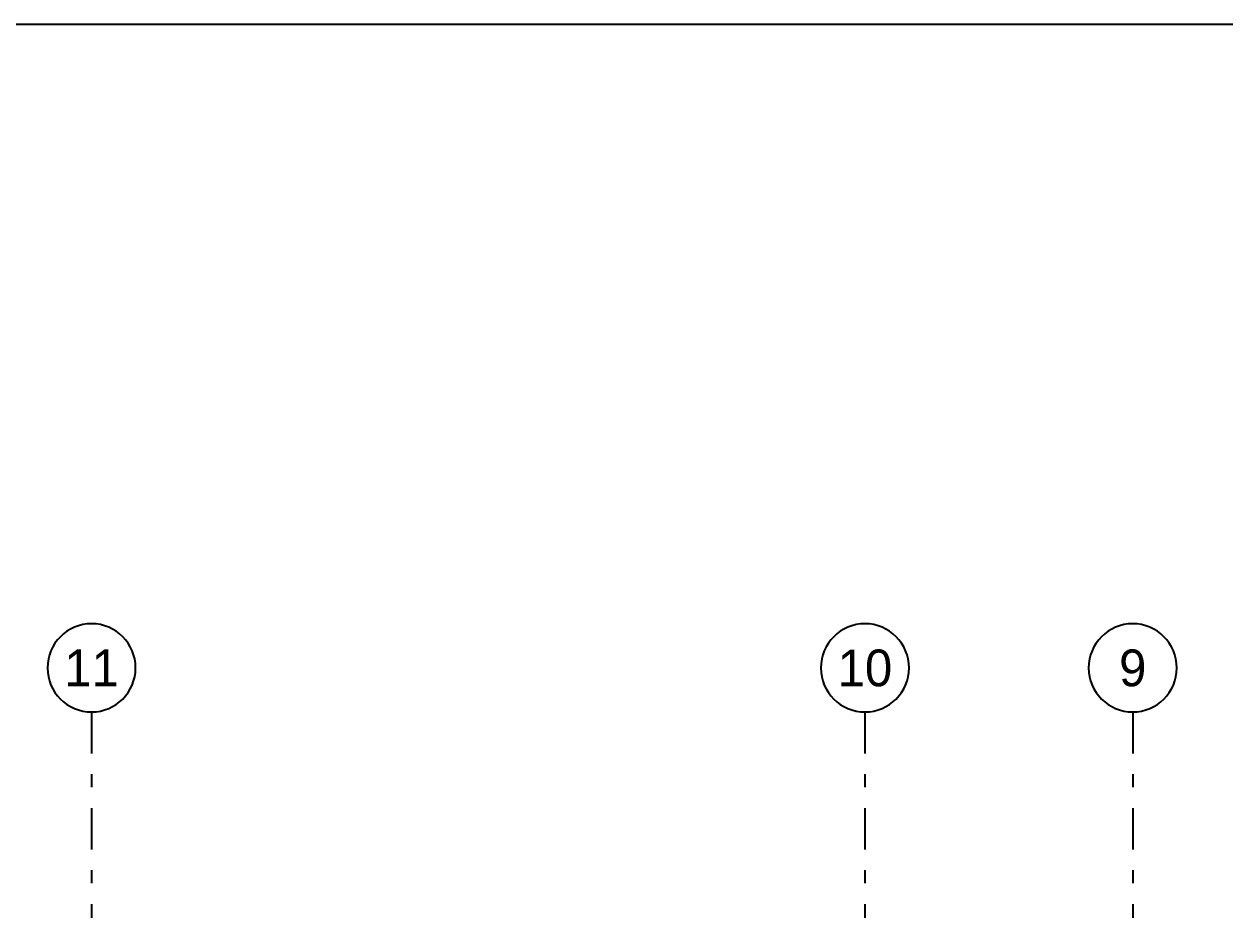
# Model space of a CAD drawing. Extents: x 185 to 567, y -69 to 170.
# Drawn here: x 470.27 to 479.47, y -7.26 to -0.48 of the extents above; entities that cross this region are included whole.
import ezdxf
from ezdxf.enums import TextEntityAlignment as Align

# ---------------------------------------------------------------- set-up
doc = ezdxf.new("R2010")
doc.units = 0
doc.header["$LTSCALE"] = 0.25
doc.header["$MEASUREMENT"] = 0
doc.linetypes.add('B4-PLANS$0$DASHDOT', pattern=[25.4, 12.7, -6.35, 0, -6.35])
doc.layers.get('0').update_dxf_attribs({"linetype": 'CONTINUOUS'})
for name, color, linetype in [('A-AX', 1, 'B4-PLANS$0$DASHDOT'), ('A-AXM', 4, 'CONTINUOUS'), ('A-IDM', 221, 'CONTINUOUS')]:
    doc.layers.add(name, color=color, linetype=linetype)
doc.styles.add('ROMANS', font='romans.shx')
doc.styles.add('XA', font='XARAB.SHX')

# ---------------------------------------------------------------- blocks, each defined once
blk = doc.blocks.new('ACRU1')
at = {"color": 2}
blk.add_circle((0, 0), 600, dxfattribs=at)
at = {"style": 'ROMANS'}
blk.add_attdef('A', text='', height=450, dxfattribs=at).set_placement((0, 0), align=Align.MIDDLE)

msp = doc.modelspace()

# ---------------------------------------------------------------- linework, layer by layer
at = {"layer": 'A-AX', "ltscale": 0.1}
for p, q in [((470.7898, -5.7438, 0), (470.7898, -12.5641, 0)), ((476.7098, -5.7438, 0), (476.7098, -12.5641, 0)), ((478.7598, -5.7438, 0), (478.7598, -12.5641, 0))]:
    msp.add_line(p, q, dxfattribs=at)
at = {"layer": 'A-IDM'}
msp.add_lwpolyline([(446.6967, -0.4792), (518.5549, -0.4792), (518.5549, -62.1531), (446.6967, -62.1531)], close=True, dxfattribs=at)

# ---------------------------------------------------------------- block references
at = {"layer": 'A-AXM'}
ref = msp.add_blockref('ACRU1', (470.7898, -5.4063, 0), dxfattribs=dict(at, xscale=-0.0005624999175779793, yscale=0.0005624997429549694, zscale=0.0005625000000080149, rotation=1.778695351006832e-05))
ref.add_attrib('A', '11', dxfattribs={"layer": '0', "height": 0.28125, "rotation": 0, "style": 'XA', "flags": 12}).set_placement((470.7898, -5.4063, 0), align=Align.MIDDLE)
ref = msp.add_blockref('ACRU1', (476.7098, -5.4063, 0), dxfattribs=dict(at, xscale=-0.0005624999175779793, yscale=0.0005624997429549694, zscale=0.0005625000000080149, rotation=1.778695351006832e-05))
ref.add_attrib('A', '10', dxfattribs={"layer": '0', "height": 0.28125, "rotation": 0, "style": 'XA', "flags": 12}).set_placement((476.7098, -5.4063, 0), align=Align.MIDDLE)
ref = msp.add_blockref('ACRU1', (478.7598, -5.4063, 0), dxfattribs=dict(at, xscale=-0.0005624999175779793, yscale=0.0005624997429549694, zscale=0.0005625000000080149, rotation=1.778695351006832e-05))
ref.add_attrib('A', '9', dxfattribs={"layer": '0', "height": 0.2812, "rotation": 0, "style": 'XA', "flags": 12}).set_placement((478.7598, -5.4063, 0), align=Align.MIDDLE)

doc.saveas('drawing.dxf')
